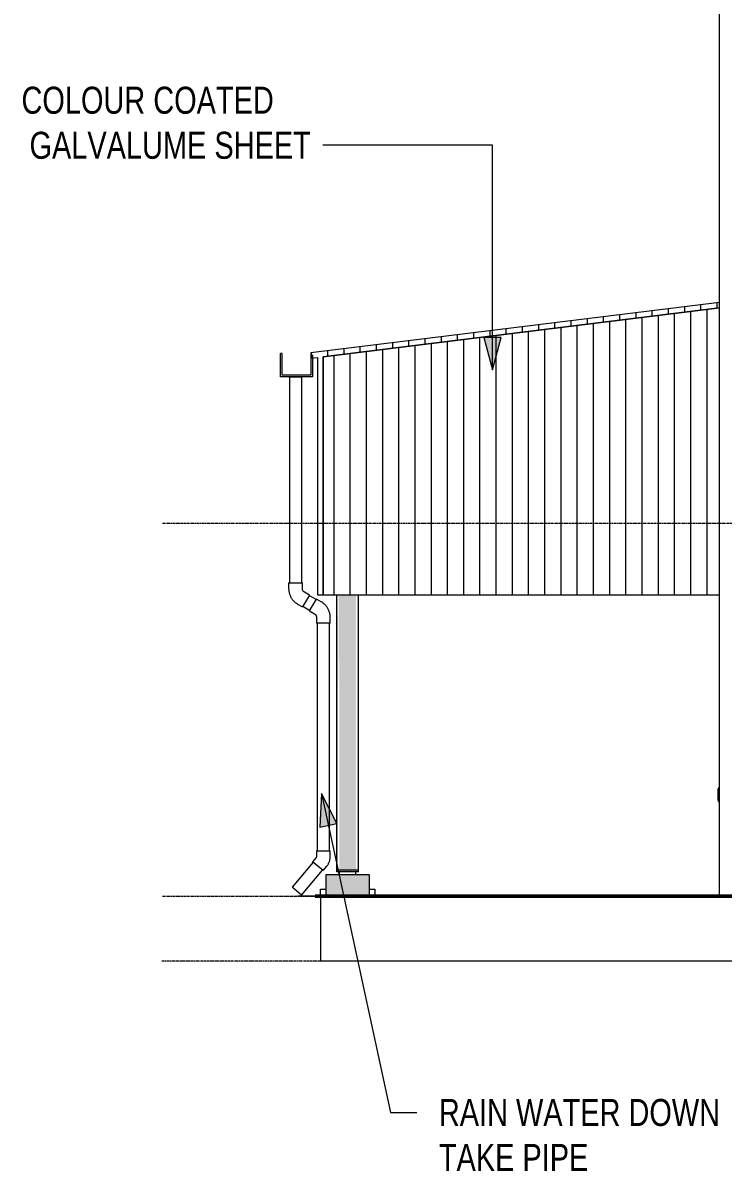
# Model space of a CAD drawing. Header units: millimetres. Extents: x -29259 to 87313, y -139821 to 46728.
# Drawn here: x -8599 to -2126, y -120257 to -109638 of the extents above; entities that cross this region are included whole.
import ezdxf

# ---------------------------------------------------------------- set-up
doc = ezdxf.new("R2010")
doc.units = ezdxf.units.MM
doc.linetypes.add('Centre', pattern=[31.75, 6.35, -4.7625, 15.875, -4.7625])
for name, color, linetype, lineweight in [('A-DETL-PATH', 215, 'Continuous', 50), ('A-DETL-THIN', 151, 'Continuous', 9), ('A-DOOR', 31, 'Continuous', 9), ('A-FLOR-LEVL', 51, 'Continuous', 9), ('A-ROOF', 132, 'Continuous', 9), ('A-ROOF-PATT', 132, 'Continuous', 9), ('A-WALL', 113, 'Continuous', 18), ('A-WALL-PATT', 111, 'Continuous', 18), ('G-ANNO-TEXT', 231, 'Continuous', 9), ('P-PIPE', 3, 'Continuous', 9), ('S-COLS', 52, 'Continuous', 18)]:
    doc.layers.add(name, color=color, linetype=linetype, lineweight=lineweight)
doc.styles.add('Century Gothic_2', font='GOTHIC.TTF', dxfattribs={"width": 0.8, "height": 300})

# ---------------------------------------------------------------- blocks, each defined once
blk = doc.blocks.new('B Column - 510919-EAST FACADE')
at = {"layer": 'S-COLS', "color": 250, "lineweight": 9}
for p, q in [((-3730, 200), (-3730, 225)), ((-3580, 200), (-3580, 225))]:
    blk.add_line(p, q, dxfattribs=at)
blk = doc.blocks.new('B Column - 607738-EAST FACADE')
at = {"layer": 'S-COLS', "color": 250, "lineweight": 9}
for p, q in [((-3755, 241), (-3755, 2786)), ((-3555, 241), (-3555, 2786)), ((-3753, 241), (-3755, 241)), ((-3743, 241), (-3748, 241)), ((-3732, 241), (-3743, 241)), ((-3578, 241), (-3732, 241)), ((-3567, 241), (-3578, 241)), ((-3562, 241), (-3567, 241)), ((-3555, 241), (-3557, 241))]:
    blk.add_line(p, q, dxfattribs=at)
blk = doc.blocks.new('Roaster Building_ST_RVT2022_detached_rvt-1-EAST FACADE')
at = {"layer": 'S-COLS', "color": 250, "lineweight": 9}
for p, q in [((-3855, 200), (-3455, 200)), ((-3855, 0), (-3855, 200)), ((-3455, 200), (-3455, 0)), ((-3905, 65), (-3855, 65)), ((-3905, 0), (-3905, 65)), ((-3455, 65), (-3405, 65)), ((-3405, 65), (-3405, 0))]:
    blk.add_line(p, q, dxfattribs=at)
for name in ['B Column - 607738-EAST FACADE', 'B Column - 510919-EAST FACADE']:
    blk.add_blockref(name, (0, 0), dxfattribs=at)
blk = doc.blocks.new('B Column - 607738-V12-EAST FACADE')
at = {"layer": 'S-COLS'}
for points in [[(-3755, 225), (-3753, 226), (-3753, 2786), (-3755, 2786), (-3755, 226)], [(-3753, 225), (-3748, 226), (-3749, 2786), (-3753, 2786), (-3753, 226)], [(-3748, 225), (-3743, 226), (-3743, 2786), (-3748, 2786), (-3748, 226)], [(-3651, 225), (-3578, 226), (-3578, 2786), (-3732, 2786), (-3732, 225)], [(-3567, 225), (-3562, 226), (-3562, 2786), (-3567, 2786), (-3567, 226)], [(-3557, 225), (-3558, 2786), (-3562, 2786), (-3561, 225), (-3558, 225)], [(-3557, 225), (-3555, 226), (-3555, 2786), (-3557, 2786), (-3557, 226)]]:
    blk.add_hatch(color=90, dxfattribs=at).paths.add_polyline_path(points)
h = blk.add_hatch(color=90, dxfattribs=at)
h.paths.add_polyline_path([(-3732, 241), (-3732, 2786), (-3734, 2786), (-3732, 314)])
h.paths.add_polyline_path([(-3735, 225), (-3732, 226), (-3732, 241), (-3743, 241), (-3742, 225), (-3737, 225)])
h.paths.add_polyline_path([(-3739, 241), (-3738, 2786), (-3740, 2786), (-3739, 314)])
h = blk.add_hatch(color=90, dxfattribs=at)
h.paths.add_polyline_path([(-3571, 241), (-3571, 2786), (-3572, 2786), (-3571, 314)])
h.paths.add_polyline_path([(-3578, 241), (-3577, 2786), (-3578, 2786), (-3578, 314)])
h.paths.add_polyline_path([(-3575, 225), (-3567, 226), (-3568, 241), (-3578, 241), (-3578, 225)])
at = {"layer": 'S-COLS', "color": 254}
for p, q in [((-3755, 225), (-3755, 2786)), ((-3555, 225), (-3555, 2786)), ((-3753, 225), (-3755, 225)), ((-3748, 225), (-3753, 225)), ((-3743, 225), (-3748, 225)), ((-3732, 225), (-3743, 225)), ((-3578, 225), (-3732, 225)), ((-3567, 225), (-3578, 225)), ((-3562, 225), (-3567, 225)), ((-3557, 225), (-3562, 225)), ((-3555, 225), (-3557, 225))]:
    blk.add_line(p, q, dxfattribs=at)
blk = doc.blocks.new('Roaster Building_ST_RVT2022 _SST__rvt-1-EAST FACADE')
at = {"layer": 'S-COLS', "lineweight": 5}
blk.add_hatch(color=10, dxfattribs=at).paths.add_polyline_path([(-3519, 0), (-3455, 0), (-3455, 200), (-3855, 200), (-3855, 0), (-3627, 0)])
at = {"layer": 'S-COLS', "color": 254}
for p, q in [((-3855, 200), (-3455, 200)), ((-3855, 0), (-3855, 200)), ((-3455, 200), (-3455, 0))]:
    blk.add_line(p, q, dxfattribs=at)
at = {"layer": 'S-COLS', "color": 250, "lineweight": 9}
blk.add_blockref('B Column - 607738-V12-EAST FACADE', (0, 0), dxfattribs=at)
blk = doc.blocks.new('LTTS_NT_AR_Door-Exterior-Double - 2000 x 2400mm_FSD 02-711974-EAST FACADE')
at = {"layer": 'A-DOOR'}
for p, q in [((-231, 987), (-231, 889)), ((-221, 889), (-221, 987))]:
    blk.add_line(p, q, dxfattribs=at)
at = {"layer": 'A-DOOR', "flags": 128}
for points in [[(-218, 1004), (-219, 1004), (-219, 1004), (-220, 1003), (-221, 1003), (-221, 1003), (-222, 1002), (-222, 1002), (-223, 1002), (-224, 1001), (-224, 1001), (-225, 1000), (-225, 1000), (-226, 999), (-226, 999), (-227, 998), (-227, 998), (-227, 997), (-228, 997), (-228, 996), (-229, 996), (-229, 995), (-229, 994), (-229, 994), (-230, 993), (-230, 992), (-230, 992), (-230, 991), (-230, 990), (-230, 990), (-230, 989), (-231, 988), (-231, 987), (-231, 987)], [(-218, 1004), (-219, 1004), (-219, 1004), (-220, 1003), (-221, 1003), (-221, 1003), (-222, 1002), (-222, 1002), (-223, 1002), (-224, 1001), (-224, 1001), (-225, 1000), (-225, 1000), (-226, 999), (-226, 999), (-227, 998), (-227, 998), (-227, 997), (-228, 997), (-228, 996), (-229, 996), (-229, 995), (-229, 994), (-229, 994), (-230, 993), (-230, 992), (-230, 992), (-230, 991), (-230, 990), (-230, 990), (-230, 989), (-231, 988), (-231, 987), (-231, 987)], [(-221, 987), (-221, 988), (-221, 988), (-221, 988), (-221, 989), (-221, 989), (-221, 989), (-221, 989), (-221, 990), (-221, 990), (-220, 990), (-220, 991), (-220, 991), (-220, 991), (-220, 992), (-220, 992), (-219, 992), (-219, 992), (-219, 993), (-219, 993), (-219, 993), (-218, 993), (-218, 993), (-218, 994)], [(-221, 987), (-221, 988), (-221, 988), (-221, 988), (-221, 989), (-221, 989), (-221, 989)], [(-219, 993), (-219, 993), (-219, 993), (-218, 993)], [(-231, 889), (-231, 888), (-231, 887), (-230, 886), (-230, 886), (-230, 885), (-230, 884), (-230, 884), (-230, 883), (-229, 882), (-229, 882), (-229, 881), (-229, 880), (-228, 880), (-228, 879), (-228, 879), (-227, 878), (-227, 878), (-226, 877), (-226, 876), (-225, 876), (-225, 875), (-224, 875), (-224, 875), (-223, 874), (-223, 874), (-222, 873), (-221, 873), (-221, 873), (-220, 872), (-219, 872), (-219, 872), (-218, 872)], [(-231, 889), (-231, 888), (-231, 887), (-230, 886), (-230, 886), (-230, 885), (-230, 884), (-230, 884), (-230, 883), (-229, 882), (-229, 882), (-229, 881), (-229, 880), (-228, 880), (-228, 879), (-228, 879), (-227, 878), (-227, 878), (-226, 877), (-226, 876), (-225, 876), (-225, 875), (-224, 875), (-224, 875), (-223, 874), (-223, 874), (-222, 873), (-221, 873), (-221, 873), (-220, 872), (-219, 872), (-219, 872), (-218, 872)], [(-218, 882), (-218, 883), (-219, 883), (-219, 883), (-219, 883), (-219, 883), (-219, 884), (-220, 884), (-220, 884), (-220, 884), (-220, 885), (-220, 885), (-220, 885), (-220, 886), (-221, 886), (-221, 886), (-221, 887), (-221, 887), (-221, 887), (-221, 887), (-221, 888), (-221, 888), (-221, 888), (-221, 889)], [(-221, 887), (-221, 887), (-221, 887), (-221, 887), (-221, 888), (-221, 888), (-221, 888)], [(-218, 883), (-219, 883), (-219, 883), (-219, 883)]]:
    blk.add_lwpolyline(points, dxfattribs=at)
blk = doc.blocks.new('Roofs 1 - Roofs 1-615606-EAST FACADE')
at = {"layer": 'A-ROOF-PATT'}
h = blk.add_hatch(dxfattribs=at)
h.set_pattern_fill('FP_1', color=256, style=0, pattern_type=2)
h.set_pattern_definition([(90, (-829.94, 5210.76), (-150, 9e-15), [])])
h.paths.add_polyline_path([(-3880, 2786), (-3880, 4988), (-218, 5439), (-218, 5490), (-3996, 5024), (-3996, 4974), (-3933, 4982), (-3933, 2786)])
at = {"layer": 'A-ROOF'}
for p, q in [((-218, 5490), (-3996, 5024)), ((-3880, 4988), (-218, 5439)), ((-3996, 5024), (-3996, 4974)), ((-3996, 4974), (-3933, 4982)), ((-3933, 4982), (-3933, 2786)), ((-3880, 2786), (-3880, 4988)), ((-3933, 2786), (-3880, 2786))]:
    blk.add_line(p, q, dxfattribs=at)
blk = doc.blocks.new('M_Elbow - PVC - Sch 40 - Standard-772241-EAST FACADE')
at = {"layer": 'P-PIPE'}
for p, q in [((-4201, 2896), (-4201, 2844)), ((-4201, 2896), (-4074, 2896)), ((-4074, 2844), (-4074, 2896)), ((-4009, 2784), (-4073, 2674)), ((-4009, 2784), (-4054, 2811)), ((-4118, 2701), (-4073, 2674))]:
    blk.add_line(p, q, dxfattribs=at)
at = {"layer": 'P-PIPE', "flags": 128}
for points in [[(-4201, 2844), (-4200, 2837), (-4200, 2831), (-4199, 2824), (-4198, 2817), (-4197, 2811), (-4196, 2804), (-4194, 2798), (-4192, 2792), (-4190, 2786), (-4188, 2779), (-4185, 2773), (-4182, 2767), (-4179, 2762), (-4175, 2756), (-4172, 2750), (-4168, 2745), (-4164, 2740), (-4160, 2735), (-4155, 2730), (-4150, 2725), (-4146, 2721), (-4141, 2716), (-4135, 2712), (-4130, 2708), (-4125, 2705), (-4119, 2701), (-4118, 2701)], [(-4054, 2811), (-4056, 2811), (-4057, 2812), (-4058, 2813), (-4060, 2814), (-4061, 2815), (-4062, 2816), (-4063, 2817), (-4064, 2818), (-4065, 2820), (-4066, 2821), (-4067, 2822), (-4068, 2823), (-4068, 2825), (-4069, 2826), (-4070, 2827), (-4070, 2829), (-4071, 2830), (-4072, 2831), (-4072, 2833), (-4072, 2834), (-4073, 2836), (-4073, 2837), (-4073, 2839), (-4073, 2840), (-4074, 2842), (-4074, 2843), (-4074, 2844)]]:
    blk.add_lwpolyline(points, dxfattribs=at)
blk = doc.blocks.new('M_Elbow - PVC - Sch 40 - Standard-V3-EAST FACADE')
at = {"layer": 'P-PIPE'}
for p, q in [((-4008, 2637), (-3944, 2747)), ((-3899, 2721), (-3944, 2747)), ((-4008, 2637), (-3962, 2611)), ((-3943, 2578), (-3943, 2525)), ((-3816, 2525), (-3816, 2578)), ((-3816, 2525), (-3943, 2525))]:
    blk.add_line(p, q, dxfattribs=at)
at = {"layer": 'P-PIPE', "flags": 128}
for points in [[(-3816, 2578), (-3816, 2584), (-3817, 2591), (-3817, 2598), (-3818, 2604), (-3820, 2611), (-3821, 2617), (-3823, 2623), (-3825, 2630), (-3827, 2636), (-3829, 2642), (-3832, 2648), (-3835, 2654), (-3838, 2660), (-3842, 2666), (-3845, 2671), (-3849, 2676), (-3853, 2682), (-3857, 2687), (-3862, 2692), (-3866, 2696), (-3871, 2701), (-3876, 2705), (-3881, 2709), (-3887, 2713), (-3892, 2717), (-3898, 2720), (-3899, 2721)], [(-3962, 2611), (-3961, 2610), (-3960, 2609), (-3959, 2608), (-3957, 2607), (-3956, 2606), (-3955, 2605), (-3954, 2604), (-3953, 2603), (-3952, 2602), (-3951, 2601), (-3950, 2600), (-3949, 2598), (-3948, 2597), (-3948, 2596), (-3947, 2594), (-3946, 2593), (-3946, 2591), (-3945, 2590), (-3945, 2589), (-3944, 2587), (-3944, 2586), (-3944, 2584), (-3944, 2583), (-3943, 2581), (-3943, 2580), (-3943, 2578), (-3943, 2578)]]:
    blk.add_lwpolyline(points, dxfattribs=at)
blk = doc.blocks.new('M_Elbow - PVC - Sch 40 - Standard-772258-EAST FACADE')
at = {"layer": 'P-PIPE'}
for p, q in [((-3946, 357), (-3980, 317)), ((-3943, 417), (-3943, 365)), ((-3943, 417), (-3816, 417)), ((-3816, 365), (-3816, 417)), ((-3883, 235), (-3980, 317)), ((-3883, 235), (-3849, 275))]:
    blk.add_line(p, q, dxfattribs=at)
at = {"layer": 'P-PIPE', "flags": 128}
for points in [[(-3943, 365), (-3943, 365), (-3943, 364), (-3943, 364), (-3943, 363), (-3944, 363), (-3944, 362), (-3944, 362), (-3944, 361), (-3944, 361), (-3944, 360), (-3945, 360), (-3945, 359), (-3945, 359), (-3945, 358), (-3946, 358), (-3946, 357), (-3946, 357), (-3946, 357)], [(-3849, 275), (-3846, 280), (-3842, 284), (-3839, 289), (-3836, 293), (-3833, 298), (-3831, 303), (-3828, 308), (-3826, 313), (-3824, 319), (-3822, 324), (-3821, 329), (-3820, 335), (-3819, 340), (-3818, 346), (-3817, 351), (-3817, 357), (-3816, 363), (-3816, 365)]]:
    blk.add_lwpolyline(points, dxfattribs=at)
blk = doc.blocks.new('M_Elbow - PVC - Sch 40 - Standard-V4-EAST FACADE')
at = {"layer": 'P-PIPE', "flags": 128}
blk.add_lwpolyline([(-4201, 2844), (-4200, 2837), (-4200, 2831), (-4199, 2824), (-4198, 2817), (-4197, 2811), (-4196, 2804), (-4194, 2798), (-4192, 2792), (-4190, 2786), (-4188, 2779), (-4185, 2773), (-4182, 2767), (-4179, 2762), (-4175, 2756), (-4172, 2750), (-4168, 2745), (-4164, 2740), (-4160, 2735), (-4155, 2730), (-4150, 2725), (-4146, 2721), (-4141, 2716), (-4135, 2712), (-4130, 2708), (-4125, 2705), (-4119, 2701)], dxfattribs=at)
blk = doc.blocks.new('M_Elbow - PVC - Sch 40 - Standard-V5-EAST FACADE')
at = {"layer": 'P-PIPE', "flags": 128}
blk.add_lwpolyline([(-3816, 2578), (-3816, 2584), (-3817, 2591), (-3817, 2598), (-3818, 2604), (-3820, 2611), (-3821, 2617), (-3823, 2623), (-3825, 2630), (-3827, 2636), (-3829, 2642), (-3832, 2648), (-3835, 2654), (-3838, 2660), (-3842, 2666), (-3845, 2671), (-3849, 2676), (-3853, 2682), (-3857, 2687), (-3862, 2692), (-3866, 2696), (-3871, 2701), (-3876, 2705), (-3881, 2709), (-3887, 2713), (-3892, 2717), (-3898, 2720)], dxfattribs=at)
blk = doc.blocks.new('M_Elbow - PVC - Sch 40 - Standard-V6-EAST FACADE')
at = {"layer": 'P-PIPE', "flags": 128}
blk.add_lwpolyline([(-3849, 275), (-3846, 280), (-3842, 284), (-3839, 289), (-3836, 293), (-3833, 298), (-3831, 303), (-3828, 308), (-3826, 313), (-3824, 319), (-3822, 324), (-3821, 329), (-3820, 335), (-3819, 340), (-3818, 346), (-3817, 351), (-3817, 357), (-3816, 363), (-3816, 365)], dxfattribs=at)

msp = doc.modelspace()

# ---------------------------------------------------------------- hatches: boundary and pattern name
at = {"layer": 'A-WALL-PATT'}
h = msp.add_hatch(dxfattribs=at)
h.set_pattern_fill('FP_3', color=256, style=0, pattern_type=2)
h.set_pattern_definition([(90, (10326.75, -116513.38), (-150, 9e-15), [])])
h.paths.add_polyline_path([(-5822, -114927.2), (-2159.9, -114927.2), (-2159.9, -112274.1), (-5822, -112725.1), (-5822, -114766.9)])
at = {"layer": 'G-ANNO-TEXT'}
for points in [[(-4257.4, -112846.2), (-4177, -112546.2), (-4337.8, -112546.2)], [(-5837.8, -116765.7), (-5853.1, -117075.9), (-5695.9, -117041.9)]]:
    msp.add_hatch(color=250, dxfattribs=at).paths.add_polyline_path(points)

# ---------------------------------------------------------------- linework, layer by layer
at = {"layer": 'A-DETL-PATH'}
msp.add_line((-5897, -117713.4), (18620.9, -117713.4), dxfattribs=at)
at = {"layer": 'A-DETL-THIN'}
for p, q in [((-6218, -112911.1), (-6218, -112696.1)), ((-6203, -112696.1), (-6218, -112696.1)), ((-6203, -112896.1), (-6203, -112696.1)), ((-5938, -112710.8), (-5938, -112896.1)), ((-5923, -112708.2), (-5923, -112911.1)), ((-5923, -112911.1), (-6218, -112911.1)), ((-5938, -112896.1), (-6203, -112896.1)), ((3411.9, -117713.4), (-6062, -117713.4)), ((-5847, -117713.4), (-5847, -118313.4)), ((-5847, -118313.4), (15858.1, -118313.4))]:
    msp.add_line(p, q, dxfattribs=at)
at = {"layer": 'A-FLOR-LEVL', "linetype": 'Centre'}
for p, q in [((-7310.2, -114263.4), (20377.7, -114263.4)), ((-7310.2, -117713.4), (20377.7, -117713.4)), ((-7316.3, -118313.4), (19107.7, -118313.4))]:
    msp.add_line(p, q, dxfattribs=at)
at = {"layer": 'A-WALL', "lineweight": 9}
for p, q in [((-2159.9, -117713.4), (-2159.9, -104313.4)), ((-2159.9, -112274.1), (-5822, -112725.1)), ((-5822, -112725.1), (-5822, -114927.2)), ((-5822, -114927.2), (-2159.9, -114927.2))]:
    msp.add_line(p, q, dxfattribs=at)
at = {"layer": 'G-ANNO-TEXT', "color": 250}
for p, q in [((-5683.7, -110769.6), (-5827.3, -110769.6)), ((-4257.4, -110769.6), (-5683.7, -110769.6)), ((-4257.4, -112846.2), (-4257.4, -110769.6)), ((-4177, -112546.2), (-4337.8, -112546.2)), ((-4337.8, -112546.2), (-4257.4, -112846.2)), ((-4257.4, -112846.2), (-4177, -112546.2)), ((-5837.8, -116765.7), (-5853.1, -117075.9)), ((-5695.9, -117041.9), (-5837.8, -116765.7)), ((-5837.8, -116765.7), (-5201.2, -119714.8)), ((-5853.1, -117075.9), (-5695.9, -117041.9)), ((-5201.2, -119714.8), (-4956.7, -119714.8))]:
    msp.add_line(p, q, dxfattribs=at)
at = {"layer": 'P-PIPE'}
for p, q in [((-6136.1, -112911.1), (-6136.1, -114817.2)), ((-6136.1, -112911.1), (-6021.8, -112911.1)), ((-6021.8, -114817.2), (-6021.8, -112911.1)), ((-5889.4, -114971.8), (-5954.2, -114934.4)), ((-6011.3, -115033.4), (-5946.5, -115070.8)), ((-5878.8, -115188), (-5878.8, -117295.9)), ((-5764.5, -117295.9), (-5764.5, -115188)), ((-5917, -117400.8), (-6109.7, -117630.4)), ((-6022.2, -117703.9), (-5829.4, -117474.2)), ((-6022.2, -117703.9), (-6109.7, -117630.4))]:
    msp.add_line(p, q, dxfattribs=at)

# ---------------------------------------------------------------- block references
at = {"lineweight": 5}
msp.add_blockref('Roaster Building_ST_RVT2022_detached_rvt-1-EAST FACADE', (-1941.9, -117713.4), dxfattribs=at)
at = {"layer": 'A-DOOR'}
msp.add_blockref('LTTS_NT_AR_Door-Exterior-Double - 2000 x 2400mm_FSD 02-711974-EAST FACADE', (-1941.9, -117713.4), dxfattribs=at)
at = {"layer": 'A-ROOF'}
msp.add_blockref('Roofs 1 - Roofs 1-615606-EAST FACADE', (-1941.9, -117713.4), dxfattribs=at)
at = {"layer": 'A-WALL', "color": 8, "lineweight": 5}
msp.add_blockref('Roaster Building_ST_RVT2022 _SST__rvt-1-EAST FACADE', (-1941.9, -117713.4), dxfattribs=at)
at = {"layer": 'P-PIPE'}
for name in ['M_Elbow - PVC - Sch 40 - Standard-772241-EAST FACADE', 'M_Elbow - PVC - Sch 40 - Standard-V4-EAST FACADE', 'M_Elbow - PVC - Sch 40 - Standard-V3-EAST FACADE', 'M_Elbow - PVC - Sch 40 - Standard-V5-EAST FACADE', 'M_Elbow - PVC - Sch 40 - Standard-772258-EAST FACADE', 'M_Elbow - PVC - Sch 40 - Standard-V6-EAST FACADE']:
    msp.add_blockref(name, (-1941.9, -117713.4), dxfattribs=at)

# ---------------------------------------------------------------- texts
at = {"layer": 'G-ANNO-TEXT', "color": 7, "char_height": 250, "attachment_point": 1, "style": 'Century Gothic_2'}
for s, insert, width in [('COLOUR COATED', (-8612.9, -110227.9), 2930.97), (' GALVALUME SHEET', (-8612.9, -110644.6), 3129.788), ('RAIN WATER DOWN ', (-4753.5, -119589.8), 3270.885), ('TAKE PIPE', (-4753.5, -120006.5), 1519.999)]:
    msp.add_mtext(s, dxfattribs=dict(at, insert=insert, width=width))

doc.saveas('drawing.dxf')
